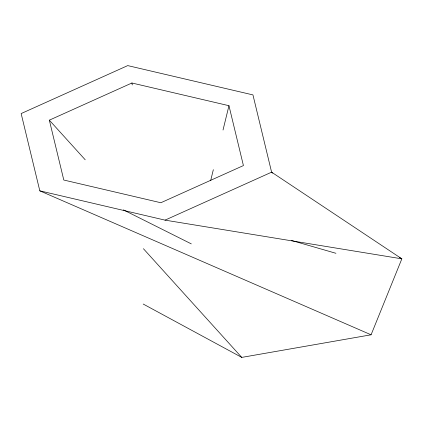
<?xml version="1.0" encoding="UTF-8"?>
<svg xmlns="http://www.w3.org/2000/svg" width="423" height="423" viewBox="0 0 423 423"><rect width="100%" height="100%" fill="white"/><g stroke="black" fill="none" stroke-linecap="round" stroke-linejoin="round"><path stroke-width="0.63" d="M210.675 180.568L213.335 169.692M223.021 130.02L228.959 105.702L131.918 82.998L49.338 120.164L63.799 180.034L160.84 202.744L243.421 165.573L228.959 105.702M371.082 334.799L401.85 258.834L271.608 172.172L252.949 94.905L127.72 65.602L21.15 113.565L39.81 190.831L371.082 334.799L241.75 357.398L143.191 304.031M39.81 190.831L165.039 220.134L271.608 172.172L272.512 173.123M165.039 220.134L401.85 258.834L399.529 257.581M291.532 240.476L335.941 253.298M123.416 209.887L191.296 243.875M49.338 120.164L85.219 159.788M143.413 248.703L241.75 357.398M131.918 82.998L132.283 84.944"/></g></svg>
